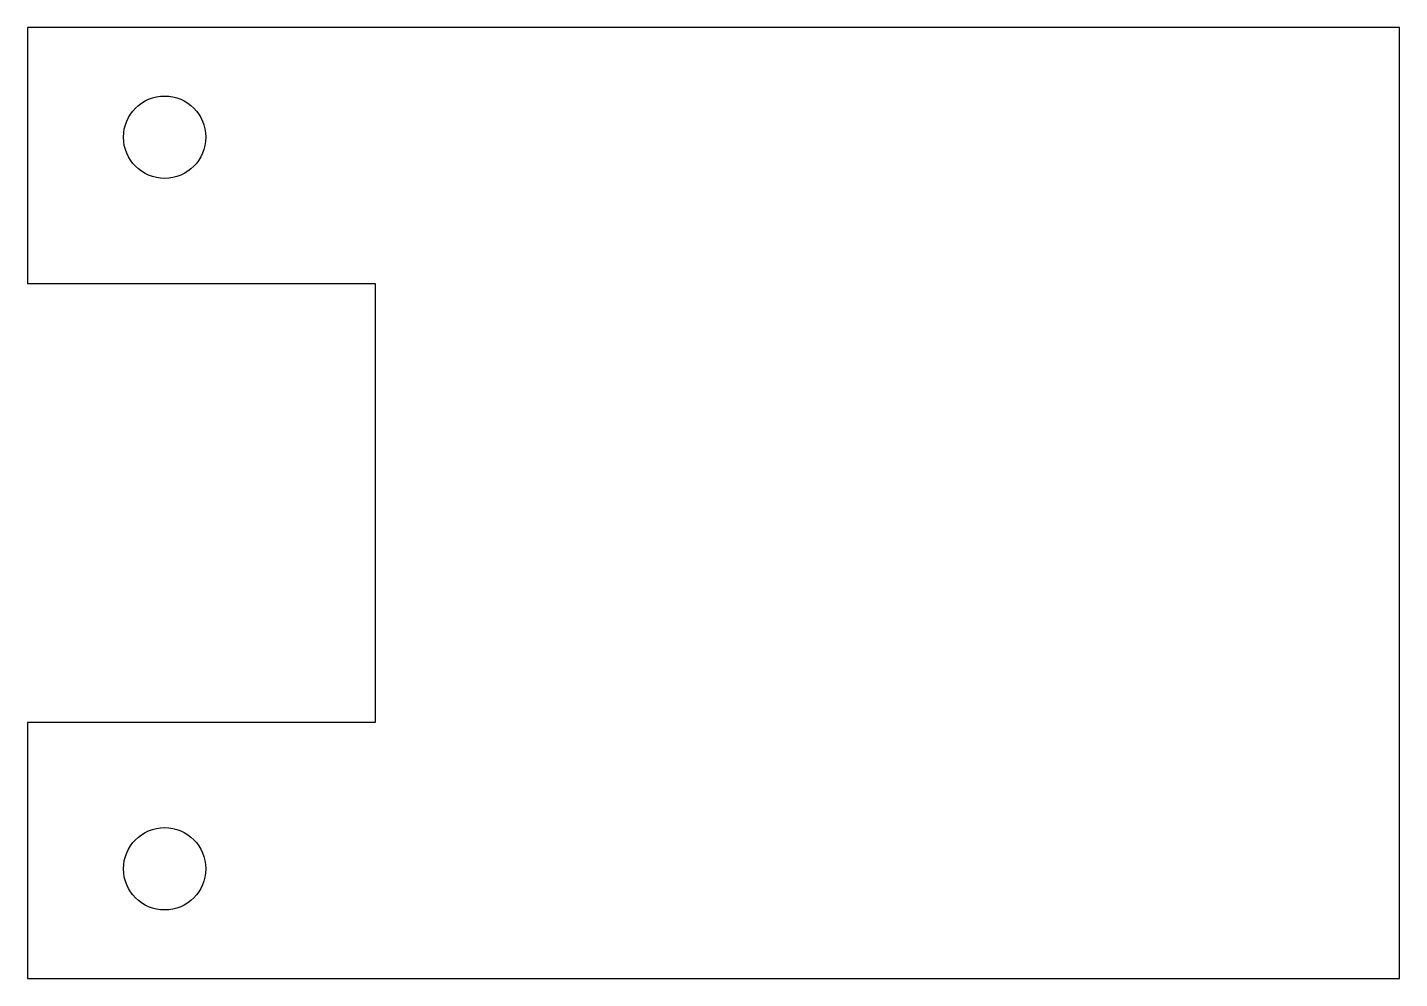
# Model space of a CAD drawing. Header units: millimetres. Extents: x -40.8 to 34.2, y -26 to 26.
import ezdxf

# ---------------------------------------------------------------- set-up
doc = ezdxf.new("R2010")
doc.units = ezdxf.units.MM

msp = doc.modelspace()

# ---------------------------------------------------------------- linework, layer by layer
at = {"color": 7, "linetype": 'Continuous', "lineweight": 25}
for p, q in [((34.167, 26), (-40.833, 26)), ((-40.833, 26), (-40.833, 12)), ((34.167, -26), (34.167, 26)), ((-40.833, 12), (-21.833, 12)), ((-21.833, 12), (-21.833, -12)), ((-21.833, -12), (-40.833, -12)), ((-40.833, -12), (-40.833, -26)), ((-40.833, -26), (34.167, -26))]:
    msp.add_line(p, q, dxfattribs=at)
for centre in [(-33.333, 20), (-33.333, -20)]:
    msp.add_circle(centre, 2.25, dxfattribs=at)

doc.saveas('drawing.dxf')
